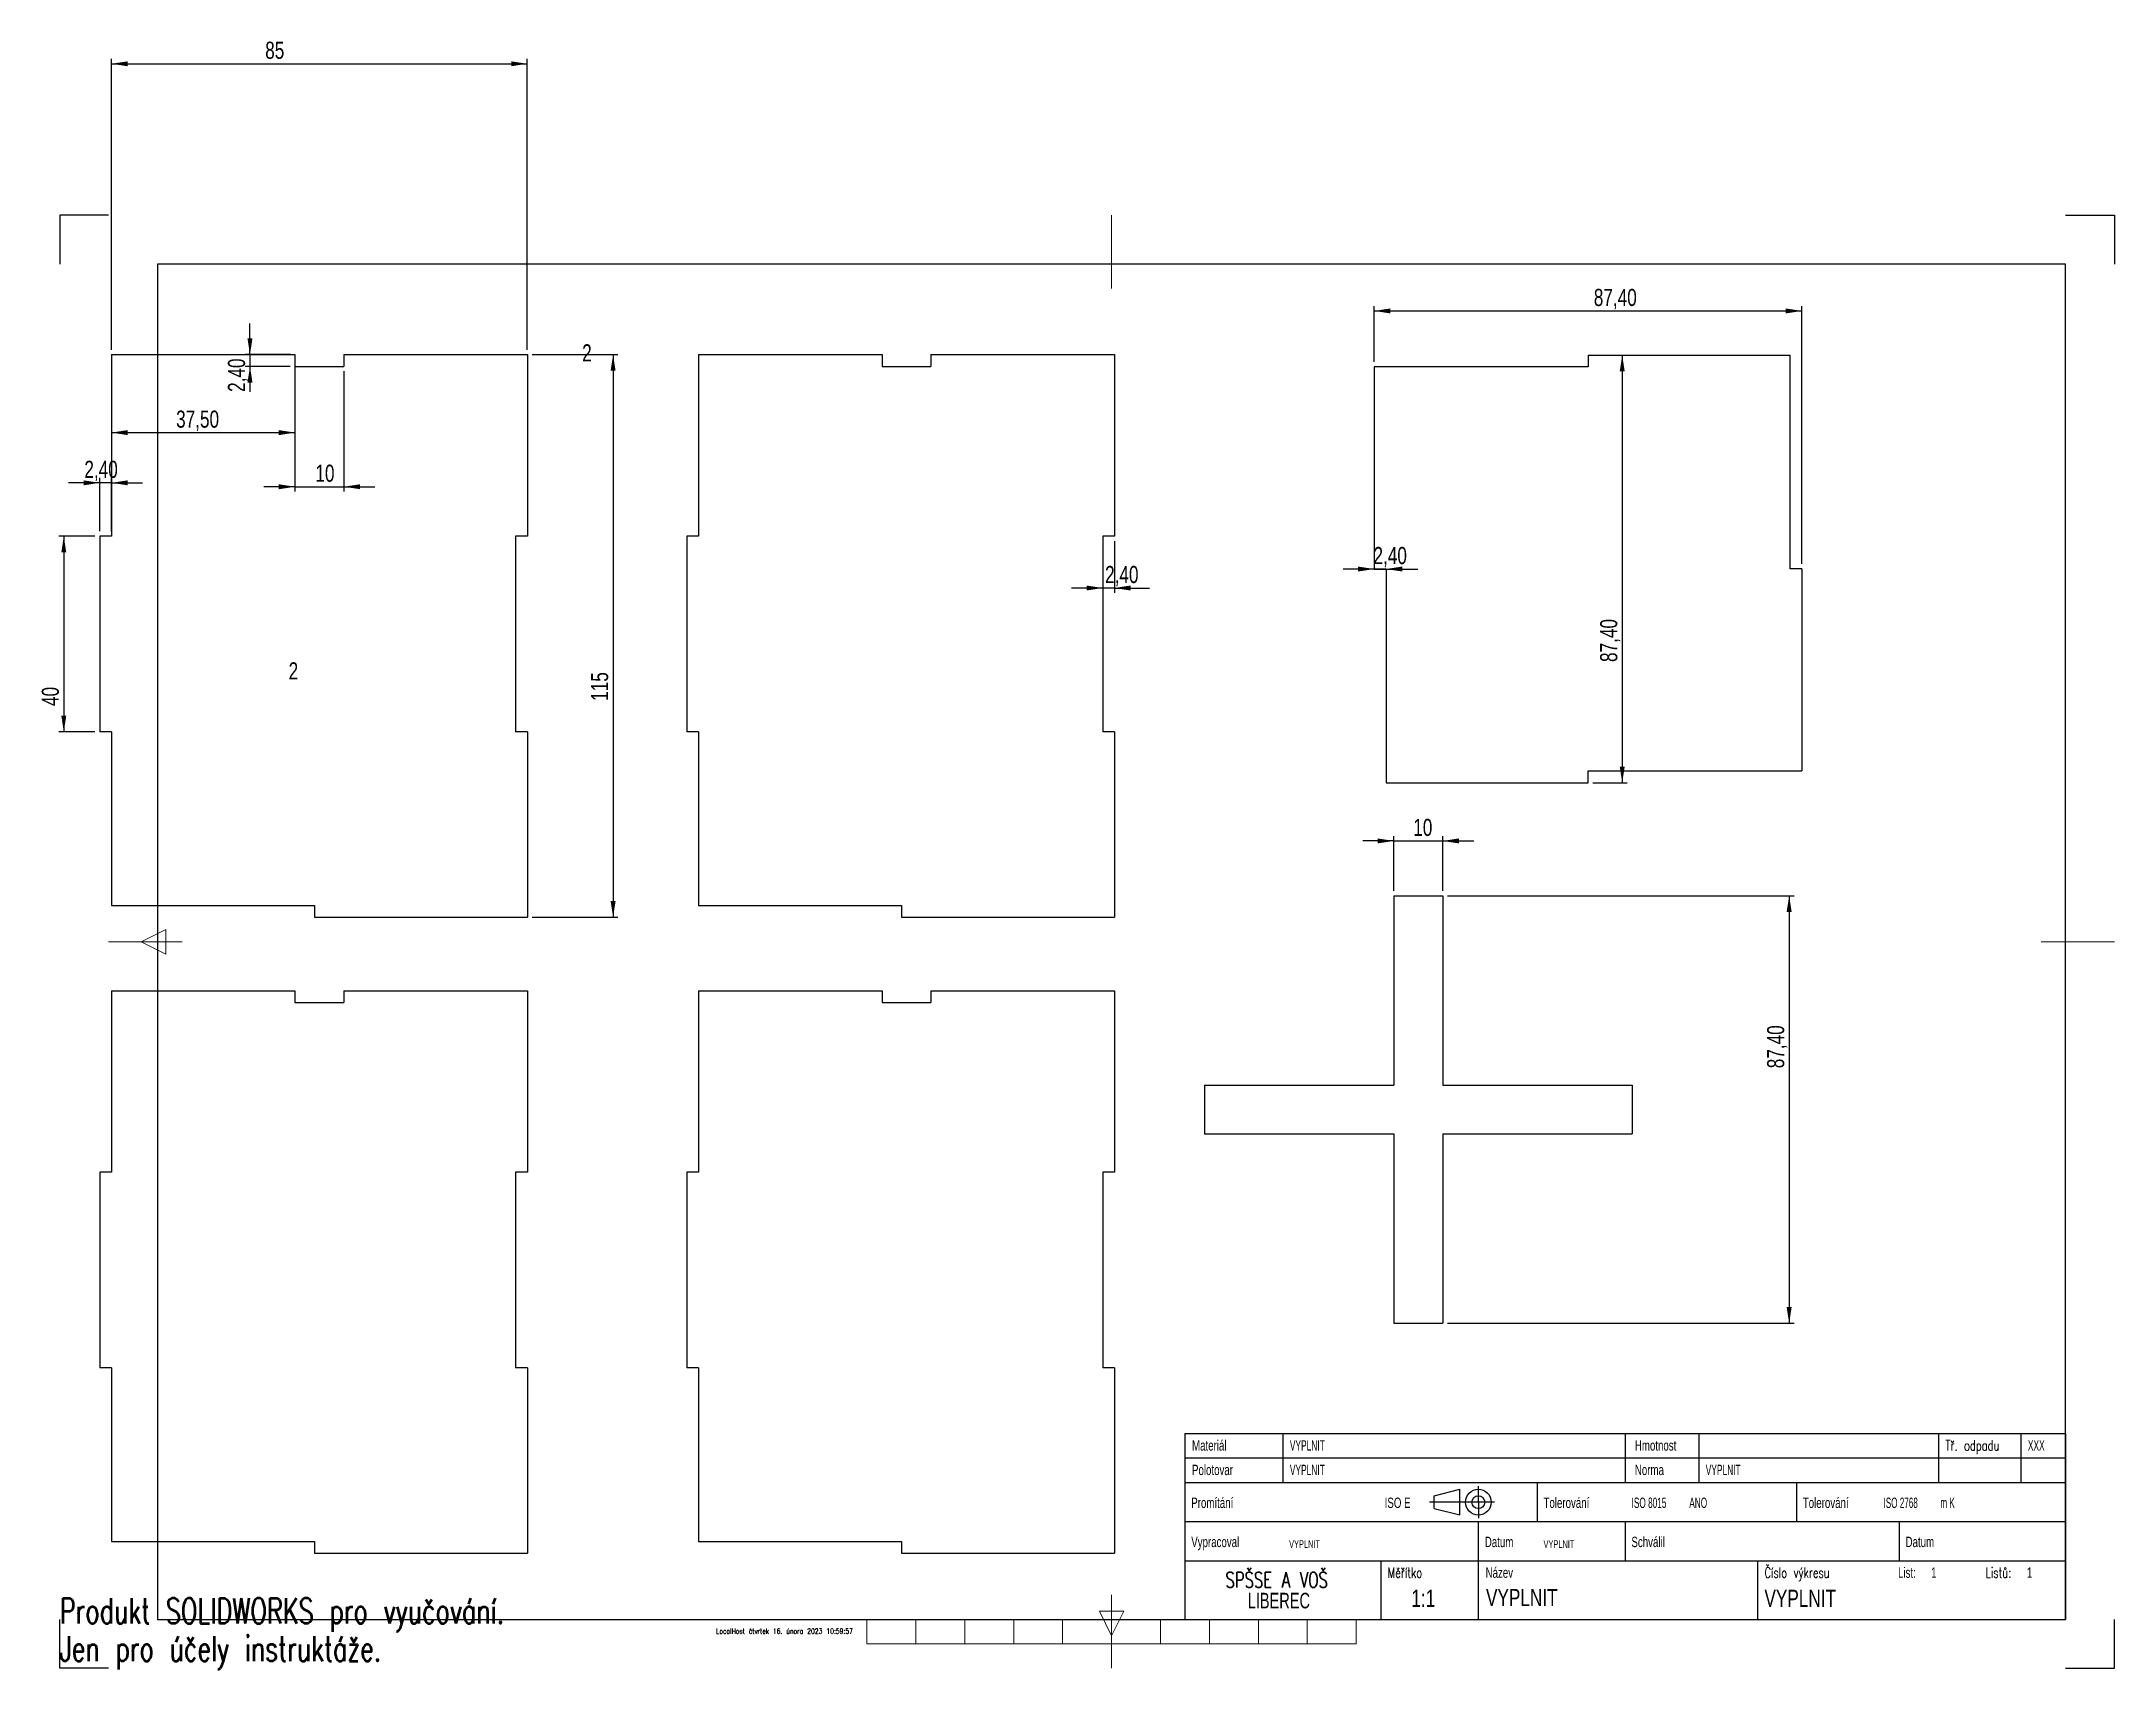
# Paper-space layout 'A3 - Bo' of a CAD drawing. Header units: millimetres. Extents: x -4 to 420, y 0 to 333.
import ezdxf

# ---------------------------------------------------------------- set-up
doc = ezdxf.new("R2010")
doc.units = ezdxf.units.MM
doc.layers.add('1_-_SILNA', color=7, linetype='Continuous', lineweight=25)
doc.layers.add('2_-_SLABA', color=7, linetype='Continuous')
doc.styles.add('SLDTEXTSTYLE10', font='TXT', dxfattribs={"width": 0.7, "bigfont": 'bigfont'})
doc.styles.add('SLDTEXTSTYLE11', font='TXT', dxfattribs={"width": 0.585714})
doc.styles.add('SLDTEXTSTYLE12', font='TXT', dxfattribs={"width": 0.595238})
doc.styles.add('SLDTEXTSTYLE7', font='TXT', dxfattribs={"width": 0.605})
doc.styles.add('SLDTEXTSTYLE8', font='TXT', dxfattribs={"width": 0.7})
doc.styles.add('SLDTEXTSTYLE9', font='TXT', dxfattribs={"width": 0.75})
doc.dimstyles.new('SLDDIMSTYLE0', dxfattribs={"dimtxt": 3.5, "dimasz": 3.302, "dimexe": 0, "dimexo": 0.0625, "dimgap": 0.875, "dimtad": 1, "dimrnd": 1e-09, "dimzin": 12, "dimdsep": 46, "dimtxsty": 'SLDTEXTSTYLE9', "dimsah": 1, "dimcen": 0.09, "dimadec": 0, "dimazin": 3, "dimtfac": 1, "dimtofl": 0, "dimtmove": 0, "dimatfit": 3, "dimfxl": 1, "dimfrac": 2, "dimtolj": 1, "dimtzin": 12, "dimarcsym": 0})
doc.dimstyles.new('SLDDIMSTYLE1', dxfattribs={"dimtxt": 3.5, "dimasz": 3.302, "dimexe": 0, "dimexo": 0.0625, "dimgap": 0.875, "dimtad": 1, "dimrnd": 1e-09, "dimzin": 12, "dimdsep": 46, "dimtxsty": 'SLDTEXTSTYLE9', "dimsah": 1, "dimcen": 0.09, "dimadec": 0, "dimazin": 3, "dimtfac": 1, "dimtmove": 0, "dimatfit": 0, "dimfxl": 1, "dimfrac": 2, "dimtolj": 1, "dimtzin": 12, "dimarcsym": 0})
doc.dimstyles.new('SLDDIMSTYLE2', dxfattribs={"dimtxt": 3.5, "dimasz": 3.302, "dimexe": 0, "dimexo": 0.0625, "dimgap": 0.875, "dimtad": 1, "dimrnd": 1e-09, "dimzin": 12, "dimdsep": 46, "dimtxsty": 'SLDTEXTSTYLE9', "dimblk1": 'NONE', "dimblk2": 'NONE', "dimsah": 1, "dimcen": 0.09, "dimadec": 0, "dimazin": 3, "dimtfac": 1, "dimtmove": 0, "dimatfit": 0, "dimldrblk": 'NONE', "dimfxl": 1, "dimfrac": 2, "dimtolj": 1, "dimtzin": 12, "dimarcsym": 0})

# ---------------------------------------------------------------- blocks, each defined once
blk = doc.blocks.new('Blok47')
at = {"layer": '2_-_SLABA', "color": 7, "linetype": 'Continuous'}
for p, q in [((1.3, 5.28), (6.55, 6.59)), ((1.3, 2.65), (1.3, 5.28)), ((6.55, 1.34), (6.55, 6.59)), ((10.3, 3.96), (10.3, 7.26)), ((13.6, 3.96), (0.32, 3.96)), ((1.3, 2.65), (6.55, 1.34)), ((10.3, 3.96), (10.3, 0.66))]:
    blk.add_line(p, q, dxfattribs=at)
for radius in [2.63, 1.31]:
    blk.add_circle((10.3, 3.96), radius, dxfattribs=at)
blk = doc.blocks.new('_D')
at = {"layer": '1_-_SILNA'}
for p, q in [((10.58, 269.53), (10.58, 328.98)), ((10.58, 327.98), (95.58, 327.98)), ((95.58, 269.53), (95.58, 328.98))]:
    blk.add_line(p, q, dxfattribs=at)
for points in [[(10.58, 327.98), (13.89, 327.47), (13.89, 328.48)], [(95.58, 327.98), (92.28, 328.48), (92.28, 327.47)]]:
    blk.add_solid(points, dxfattribs=at)
at = {"layer": '1_-_SILNA', "insert": (42, 332.49), "char_height": 3.5, "attachment_point": 1, "style": 'SLDTEXTSTYLE9'}
blk.add_mtext('85', dxfattribs=at)
blk = doc.blocks.new('_D_1')
at = {"layer": '1_-_SILNA'}
for p, q in [((38.89, 268.53), (38.89, 274.88)), ((47.08, 268.53), (37.89, 268.53)), ((38.89, 268.53), (38.89, 266.13)), ((47.08, 266.13), (37.89, 266.13)), ((38.89, 266.13), (38.89, 260.91))]:
    blk.add_line(p, q, dxfattribs=at)
for points in [[(38.89, 268.53), (39.4, 271.83), (38.38, 271.83)], [(38.89, 266.13), (38.38, 262.82), (39.4, 262.82)]]:
    blk.add_solid(points, dxfattribs=at)
at = {"layer": '1_-_SILNA', "insert": (34.38, 260.91), "char_height": 3.5, "attachment_point": 1, "rotation": 90, "style": 'SLDTEXTSTYLE9'}
blk.add_mtext('2,40', dxfattribs=at)
blk = doc.blocks.new('_D_2')
at = {"layer": '1_-_SILNA'}
for p, q in [((8.18, 242.33), (1.83, 242.33)), ((8.18, 232.43), (8.18, 243.33)), ((10.58, 242.33), (8.18, 242.33)), ((10.58, 232.43), (10.58, 243.33)), ((10.58, 242.33), (16.93, 242.33))]:
    blk.add_line(p, q, dxfattribs=at)
for points in [[(8.18, 242.33), (4.88, 242.83), (4.88, 241.82)], [(10.58, 242.33), (13.89, 241.82), (13.89, 242.83)]]:
    blk.add_solid(points, dxfattribs=at)
at = {"layer": '1_-_SILNA', "insert": (5.04, 246.84), "char_height": 3.5, "attachment_point": 1, "style": 'SLDTEXTSTYLE9'}
blk.add_mtext('2,40', dxfattribs=at)
blk = doc.blocks.new('_D_3')
at = {"layer": '1_-_SILNA'}
for p, q in [((7.18, 231.43), (-0.17, 231.43)), ((0.83, 231.43), (0.83, 191.43)), ((7.18, 191.43), (-0.17, 191.43))]:
    blk.add_line(p, q, dxfattribs=at)
for points in [[(0.83, 231.43), (0.33, 228.12), (1.34, 228.12)], [(0.83, 191.43), (1.34, 194.73), (0.33, 194.73)]]:
    blk.add_solid(points, dxfattribs=at)
at = {"layer": '1_-_SILNA', "insert": (-3.68, 196.71), "char_height": 3.5, "attachment_point": 1, "rotation": 90, "style": 'SLDTEXTSTYLE9'}
blk.add_mtext('40', dxfattribs=at)
blk = doc.blocks.new('_D_4')
at = {"layer": '1_-_SILNA'}
for p, q in [((96.58, 268.53), (114.11, 268.53)), ((113.11, 268.53), (113.11, 153.53)), ((96.58, 153.53), (114.11, 153.53))]:
    blk.add_line(p, q, dxfattribs=at)
for points in [[(113.11, 268.53), (112.6, 265.22), (113.62, 265.22)], [(113.11, 153.53), (113.62, 156.83), (112.6, 156.83)]]:
    blk.add_solid(points, dxfattribs=at)
at = {"layer": '1_-_SILNA', "insert": (108.6, 197.77), "char_height": 3.5, "attachment_point": 1, "rotation": 90, "style": 'SLDTEXTSTYLE9'}
blk.add_mtext('115', dxfattribs=at)
blk = doc.blocks.new('_D_5')
at = {"color": 7, "linetype": 'Continuous', "lineweight": 18, "insert": (106.79, 270.64), "char_height": 3.5, "attachment_point": 1, "style": 'SLDTEXTSTYLE9'}
blk.add_mtext('2', dxfattribs=at)
blk = doc.blocks.new('_None')
blk = doc.blocks.new('_D_6')
at = {"color": 7, "linetype": 'Continuous', "lineweight": 18, "insert": (46.79, 205.64), "char_height": 3.5, "attachment_point": 1, "style": 'SLDTEXTSTYLE9'}
blk.add_mtext('2', dxfattribs=at)
blk = doc.blocks.new('_D_7')
at = {"layer": '1_-_SILNA'}
for p, q in [((283.68, 157.94), (354.49, 157.94)), ((353.49, 157.94), (353.49, 70.54)), ((283.68, 70.54), (354.49, 70.54))]:
    blk.add_line(p, q, dxfattribs=at)
for points in [[(353.49, 157.94), (352.98, 154.64), (354, 154.64)], [(353.49, 70.54), (354, 73.84), (352.98, 73.84)]]:
    blk.add_solid(points, dxfattribs=at)
at = {"layer": '1_-_SILNA', "insert": (348.98, 122.67), "char_height": 3.5, "attachment_point": 1, "rotation": 90, "style": 'SLDTEXTSTYLE9'}
blk.add_mtext('87,40', dxfattribs=at)
blk = doc.blocks.new('_D_8')
at = {"layer": '1_-_SILNA'}
for p, q in [((48.08, 265.13), (48.08, 240.53)), ((58.08, 265.13), (58.08, 240.53)), ((48.08, 241.53), (41.73, 241.53)), ((48.08, 241.53), (58.08, 241.53)), ((58.08, 241.53), (64.43, 241.53))]:
    blk.add_line(p, q, dxfattribs=at)
for points in [[(48.08, 241.53), (44.78, 242.03), (44.78, 241.02)], [(58.08, 241.53), (61.39, 241.02), (61.39, 242.03)]]:
    blk.add_solid(points, dxfattribs=at)
at = {"layer": '1_-_SILNA', "insert": (52.26, 246.04), "char_height": 3.5, "attachment_point": 1, "style": 'SLDTEXTSTYLE9'}
blk.add_mtext('10', dxfattribs=at)
blk = doc.blocks.new('_D_9')
at = {"layer": '1_-_SILNA'}
for p, q in [((10.58, 267.53), (10.58, 251.59)), ((48.08, 267.53), (48.08, 251.59)), ((10.58, 252.59), (48.08, 252.59))]:
    blk.add_line(p, q, dxfattribs=at)
for points in [[(10.58, 252.59), (13.89, 252.08), (13.89, 253.1)], [(48.08, 252.59), (44.78, 253.1), (44.78, 252.08)]]:
    blk.add_solid(points, dxfattribs=at)
at = {"layer": '1_-_SILNA', "insert": (23.79, 257.1), "char_height": 3.5, "attachment_point": 1, "style": 'SLDTEXTSTYLE9'}
blk.add_mtext('37,50', dxfattribs=at)
blk = doc.blocks.new('_D_10')
at = {"layer": '1_-_SILNA'}
for p, q in [((272.68, 158.94), (272.68, 170.13)), ((282.68, 158.94), (282.68, 170.13)), ((272.68, 169.13), (266.33, 169.13)), ((272.68, 169.13), (282.68, 169.13)), ((282.68, 169.13), (289.03, 169.13))]:
    blk.add_line(p, q, dxfattribs=at)
for points in [[(272.68, 169.13), (269.38, 169.64), (269.38, 168.63)], [(282.68, 169.13), (285.98, 168.63), (285.98, 169.64)]]:
    blk.add_solid(points, dxfattribs=at)
at = {"layer": '1_-_SILNA', "insert": (276.66, 173.65), "char_height": 3.5, "attachment_point": 1, "style": 'SLDTEXTSTYLE9'}
blk.add_mtext('10', dxfattribs=at)
blk = doc.blocks.new('_D_11')
at = {"layer": '1_-_SILNA'}
for p, q in [((213.18, 230.43), (213.18, 219.83)), ((215.58, 230.43), (215.58, 219.83)), ((213.18, 220.83), (206.83, 220.83)), ((215.58, 220.83), (213.18, 220.83)), ((215.58, 220.83), (222.73, 220.83))]:
    blk.add_line(p, q, dxfattribs=at)
for points in [[(213.18, 220.83), (209.88, 221.34), (209.88, 220.32)], [(215.58, 220.83), (218.89, 220.32), (218.89, 221.34)]]:
    blk.add_solid(points, dxfattribs=at)
at = {"layer": '1_-_SILNA', "insert": (213.67, 225.34), "char_height": 3.5, "attachment_point": 1, "style": 'SLDTEXTSTYLE9'}
blk.add_mtext('2,40', dxfattribs=at)
blk = doc.blocks.new('_D_12')
at = {"layer": '1_-_SILNA'}
for p, q in [((319.37, 268.44), (319.37, 181.04)), ((313.39, 181.04), (320.37, 181.04))]:
    blk.add_line(p, q, dxfattribs=at)
for points in [[(319.37, 268.44), (318.87, 265.14), (319.88, 265.14)], [(319.37, 181.04), (319.88, 184.34), (318.87, 184.34)]]:
    blk.add_solid(points, dxfattribs=at)
at = {"layer": '1_-_SILNA', "insert": (314.86, 205.71), "char_height": 3.5, "attachment_point": 1, "rotation": 90, "style": 'SLDTEXTSTYLE9'}
blk.add_mtext('87,40', dxfattribs=at)
blk = doc.blocks.new('_D_13')
at = {"layer": '1_-_SILNA'}
for p, q in [((268.69, 224.71), (262.34, 224.71)), ((268.69, 224.71), (271.09, 224.71)), ((271.09, 224.71), (277.58, 224.71)), ((268.69, 223.74), (268.69, 223.71)), ((271.09, 223.74), (271.09, 223.71))]:
    blk.add_line(p, q, dxfattribs=at)
for points in [[(268.69, 224.71), (265.39, 225.21), (265.39, 224.2)], [(271.09, 224.71), (274.4, 224.2), (274.4, 225.21)]]:
    blk.add_solid(points, dxfattribs=at)
at = {"layer": '1_-_SILNA', "insert": (268.53, 229.22), "char_height": 3.5, "attachment_point": 1, "style": 'SLDTEXTSTYLE9'}
blk.add_mtext('2,40', dxfattribs=at)
blk = doc.blocks.new('_D_14')
at = {"layer": '1_-_SILNA'}
for p, q in [((268.69, 267.04), (268.69, 278.46)), ((268.69, 277.46), (356.09, 277.46)), ((356.09, 225.74), (356.09, 278.46))]:
    blk.add_line(p, q, dxfattribs=at)
for points in [[(268.69, 277.46), (272, 276.95), (272, 277.97)], [(356.09, 277.46), (352.79, 277.97), (352.79, 276.95)]]:
    blk.add_solid(points, dxfattribs=at)
at = {"layer": '1_-_SILNA', "insert": (313.56, 281.97), "char_height": 3.5, "attachment_point": 1, "style": 'SLDTEXTSTYLE9'}
blk.add_mtext('87,40', dxfattribs=at)

psp = doc.layouts.new('A3 - Bo')

# ---------------------------------------------------------------- linework, layer by layer
at = {"color": 7, "linetype": 'Continuous', "lineweight": 18}
for p, q in [((215.002, 297.019), (215.002, 282.019)), ((10, 148.519), (25, 148.519)), ((16.667, 148.519), (21.667, 151.019)), ((21.667, 146.019), (16.667, 148.519)), ((21.667, 151.019), (21.667, 146.019)), ((420, 148.519), (405, 148.519)), ((215, 0.019), (215, 15.019)), ((165, 10.019), (165, 5.019)), ((175, 5.019), (175, 10.019)), ((185, 5.019), (185, 10.019)), ((195, 5.019), (195, 10.019)), ((205, 5.019), (205, 10.019)), ((215, 6.686), (212.5, 11.686)), ((212.5, 11.686), (217.5, 11.686)), ((217.5, 11.686), (215, 6.686)), ((225, 5.019), (225, 10.019)), ((235, 5.019), (235, 10.019)), ((245, 5.019), (245, 10.019)), ((255, 5.019), (255, 10.019)), ((265, 5.019), (265, 10.019)), ((165, 5.019), (265, 5.019))]:
    psp.add_line(p, q, dxfattribs=at)
at = {"color": 7, "linetype": 'Continuous', "lineweight": 25}
for p, q in [((312.395, 268.441), (353.695, 268.441)), ((312.395, 268.441), (312.395, 266.041)), ((353.695, 224.741), (353.695, 268.441)), ((268.695, 266.041), (268.695, 224.741)), ((312.395, 266.041), (268.695, 266.041)), ((268.695, 224.741), (271.095, 224.741)), ((271.095, 224.741), (271.095, 181.041)), ((356.095, 224.741), (353.695, 224.741)), ((356.095, 224.741), (356.095, 183.441)), ((312.395, 181.041), (312.395, 183.441)), ((312.395, 183.441), (356.095, 183.441)), ((271.095, 181.041), (312.395, 181.041))]:
    psp.add_line(p, q, dxfattribs=at)
at = {"layer": '1_-_SILNA', "color": 7, "linetype": 'Continuous'}
for p, q in [((10, 297.019), (0, 297.019)), ((0, 297.019), (0, 287.019)), ((410, 297.019), (420, 297.019)), ((420, 297.019), (420, 287.019)), ((410, 287.019), (20, 287.019)), ((20, 287.019), (20, 10.019)), ((410, 10.019), (410, 287.019)), ((0, 0.019), (0, 10.019)), ((20, 10.019), (410, 10.019)), ((420, 0.019), (420, 10.019)), ((10, 0.019), (0, 0.019)), ((410, 0.019), (420, 0.019))]:
    psp.add_line(p, q, dxfattribs=at)
at = {"layer": '1_-_SILNA'}
for p, q in [((10.584, 268.527), (48.084, 268.527)), ((10.584, 268.527), (10.584, 231.427)), ((48.084, 268.527), (48.084, 266.127)), ((58.084, 268.527), (58.084, 266.127)), ((58.084, 268.527), (95.584, 268.527)), ((95.584, 268.527), (95.584, 231.427)), ((130.584, 268.527), (168.084, 268.527)), ((130.584, 268.527), (130.584, 231.427)), ((168.084, 268.527), (168.084, 266.127)), ((178.084, 268.527), (215.584, 268.527)), ((178.084, 268.527), (178.084, 266.127)), ((215.584, 268.527), (215.584, 231.427)), ((48.084, 266.127), (58.084, 266.127)), ((168.084, 266.127), (178.084, 266.127)), ((10.584, 231.427), (8.184, 231.427)), ((8.184, 231.427), (8.184, 191.427)), ((95.584, 231.427), (93.184, 231.427)), ((93.184, 231.427), (93.184, 191.427)), ((130.584, 231.427), (128.184, 231.427)), ((128.184, 231.427), (128.184, 191.427)), ((213.184, 231.427), (213.184, 191.427)), ((215.584, 231.427), (213.184, 231.427)), ((10.584, 191.427), (8.184, 191.427)), ((10.584, 191.427), (10.584, 155.927)), ((95.584, 191.427), (93.184, 191.427)), ((95.584, 191.427), (95.584, 153.527)), ((130.584, 191.427), (128.184, 191.427)), ((130.584, 191.427), (130.584, 155.927)), ((215.584, 191.427), (213.184, 191.427)), ((215.584, 191.427), (215.584, 153.527)), ((272.681, 157.942), (282.681, 157.942)), ((272.681, 157.942), (272.681, 119.242)), ((282.681, 157.942), (282.681, 119.242)), ((10.584, 155.927), (52.084, 155.927)), ((52.084, 155.927), (52.084, 153.527)), ((52.084, 153.527), (95.584, 153.527)), ((130.584, 155.927), (172.084, 155.927)), ((172.084, 155.927), (172.084, 153.527)), ((172.084, 153.527), (215.584, 153.527)), ((10.584, 138.527), (48.084, 138.527)), ((10.584, 138.527), (10.584, 101.427)), ((48.084, 138.527), (48.084, 136.127)), ((48.084, 136.127), (58.084, 136.127)), ((58.084, 138.527), (95.584, 138.527)), ((58.084, 138.527), (58.084, 136.127)), ((95.584, 138.527), (95.584, 101.427)), ((130.584, 138.527), (168.084, 138.527)), ((130.584, 138.527), (130.584, 101.427)), ((168.084, 138.527), (168.084, 136.127)), ((168.084, 136.127), (178.084, 136.127)), ((178.084, 138.527), (215.584, 138.527)), ((178.084, 138.527), (178.084, 136.127)), ((215.584, 138.527), (215.584, 101.427)), ((233.981, 119.242), (272.681, 119.242)), ((233.981, 119.242), (233.981, 109.242)), ((282.681, 119.242), (321.381, 119.242)), ((321.381, 119.242), (321.381, 109.242)), ((233.981, 109.242), (272.681, 109.242)), ((272.681, 109.242), (272.681, 70.542)), ((282.681, 109.242), (282.681, 70.542)), ((282.681, 109.242), (321.381, 109.242)), ((10.584, 101.427), (8.184, 101.427)), ((8.184, 101.427), (8.184, 61.427)), ((93.184, 101.427), (93.184, 61.427)), ((95.584, 101.427), (93.184, 101.427)), ((130.584, 101.427), (128.184, 101.427)), ((128.184, 101.427), (128.184, 61.427)), ((213.184, 101.427), (213.184, 61.427)), ((215.584, 101.427), (213.184, 101.427)), ((272.681, 70.542), (282.681, 70.542)), ((10.584, 61.427), (8.184, 61.427)), ((10.584, 61.427), (10.584, 25.927)), ((95.584, 61.427), (93.184, 61.427)), ((95.584, 61.427), (95.584, 23.527)), ((130.584, 61.427), (128.184, 61.427)), ((130.584, 61.427), (130.584, 25.927)), ((215.584, 61.427), (213.184, 61.427)), ((215.584, 61.427), (215.584, 23.527)), ((230, 30.019), (410, 30.019)), ((290, 10.019), (290, 30.019)), ((10.584, 25.927), (52.084, 25.927)), ((52.084, 25.927), (52.084, 23.527)), ((130.584, 25.927), (172.084, 25.927)), ((172.084, 25.927), (172.084, 23.527)), ((52.084, 23.527), (95.584, 23.527)), ((172.084, 23.527), (215.584, 23.527)), ((270, 22.019), (270, 10.019)), ((347, 22.019), (347, 10.019))]:
    psp.add_line(p, q, dxfattribs=at)
at = {"layer": '2_-_SLABA'}
for p, q in [((230, 48.019), (230, 10.019)), ((230, 48.019), (410, 48.019)), ((250, 48.019), (250, 38.019)), ((320, 48.019), (320, 38.019)), ((335, 48.019), (335, 38.019)), ((384, 48.019), (384, 38.019)), ((400.85, 48.019), (400.85, 38.019)), ((410, 48.019), (410, 10.019)), ((230, 43.019), (409.935, 43.019)), ((230, 38.019), (410, 38.019)), ((302, 38.019), (302, 30.019)), ((355, 38.019), (355, 30.019)), ((320, 30.019), (319.967, 22.019)), ((376, 30.019), (376, 22.019)), ((230, 22.019), (409.935, 22.019)), ((230, 10.019), (410, 10.019))]:
    psp.add_line(p, q, dxfattribs=at)

# ---------------------------------------------------------------- block references
psp.add_blockref('Blok47', (279.664, 30.019), dxfattribs=at)

# ---------------------------------------------------------------- texts
at = {"color": 7, "linetype": 'Continuous', "char_height": 5.1381, "attachment_point": 1, "style": 'SLDTEXTSTYLE10'}
for s, insert in [('Produkt SOLIDWORKS pro vyučování.', (0, 14.331)), ('Jen pro účely instruktáže.', (0, 6.623))]:
    psp.add_mtext(s, dxfattribs=dict(at, insert=insert))
at = {"layer": '1_-_SILNA', "insert": (336.443, 41.638), "char_height": 2.1167, "attachment_point": 1, "style": 'SLDTEXTSTYLE7'}
psp.add_mtext('VYPLNIT', dxfattribs=at)
at = {"layer": '2_-_SLABA'}
for s, insert, char_height, attachment_point, style in [('Materiál', (231.443, 46.638), 2.1167, 1, 'SLDTEXTSTYLE8'), ('VYPLNIT', (251.443, 46.638), 2.1167, 1, 'SLDTEXTSTYLE7'), ('Hmotnost', (321.955, 46.638), 2.1167, 1, 'SLDTEXTSTYLE8'), ('Tř. odpadu', (385.443, 46.638), 2.1167, 1, 'SLDTEXTSTYLE10'), ('XXX', (402.286, 46.638), 2.1167, 1, 'SLDTEXTSTYLE7'), ('Polotovar', (231.443, 41.638), 2.1167, 1, 'SLDTEXTSTYLE8'), ('VYPLNIT', (251.443, 41.638), 2.1167, 1, 'SLDTEXTSTYLE7'), ('Norma', (321.955, 41.638), 2.1167, 1, 'SLDTEXTSTYLE8'), ('Promítání', (231.286, 34.914), 2.1167, 1, 'SLDTEXTSTYLE8'), ('ISO E', (270.82, 34.914), 2.1167, 1, 'SLDTEXTSTYLE8'), ('Tolerování', (303.286, 34.914), 2.1167, 1, 'SLDTEXTSTYLE8'), ('ISO 8015          ANO', (321.286, 34.914), 2.11667, 1, 'SLDTEXTSTYLE12'), ('Tolerování', (356.286, 34.914), 2.1167, 1, 'SLDTEXTSTYLE8'), ('ISO 2768          m K', (372.789, 34.914), 2.11667, 1, 'SLDTEXTSTYLE11'), ('Vypracoval', (231.286, 26.914), 2.1167, 1, 'SLDTEXTSTYLE8'), ('VYPLNIT', (251.286, 26.201), 1.564, 1, 'SLDTEXTSTYLE7'), ('Datum', (291.286, 26.914), 2.1167, 1, 'SLDTEXTSTYLE8'), ('VYPLNIT', (303.286, 26.201), 1.564, 1, 'SLDTEXTSTYLE7'), ('Schválil', (321.254, 26.914), 2.1167, 1, 'SLDTEXTSTYLE8'), ('Datum', (377.286, 26.914), 2.1167, 1, 'SLDTEXTSTYLE8'), ('Číslo výkresu', (348.443, 20.638), 2.11667, 1, 'SLDTEXTSTYLE10'), ('SPŠSE A VOŠ', (248.747, 19.687), 3.175, 2, 'SLDTEXTSTYLE10'), ('Měřítko', (271.443, 20.638), 2.1167, 1, 'SLDTEXTSTYLE10'), ('Název', (291.443, 20.638), 2.1167, 1, 'SLDTEXTSTYLE8'), ('List:', (375.75, 20.638), 2.1167, 1, 'SLDTEXTSTYLE8'), ('1', (382.511, 20.638), 2.117, 1, 'SLDTEXTSTYLE8'), ('Listů:', (393.626, 20.638), 2.1167, 1, 'SLDTEXTSTYLE10'), ('1', (402.087, 20.638), 2.117, 1, 'SLDTEXTSTYLE8'), ('LIBEREC', (249.196, 15.453), 3.175, 2, 'SLDTEXTSTYLE8'), ('1:1', (276.269, 16.083), 3.5, 1, 'SLDTEXTSTYLE9'), ('VYPLNIT', (291.528, 16.241), 3.5, 1, 'SLDTEXTSTYLE9'), ('VYPLNIT', (348.443, 16.083), 3.5, 1, 'SLDTEXTSTYLE9'), ('LocalHost čtvrtek 16. února 2023 10:59:57', (134.185, 8.148), 1.05833, 1, 'SLDTEXTSTYLE10')]:
    psp.add_mtext(s, dxfattribs=dict(at, insert=insert, char_height=char_height, attachment_point=attachment_point, style=style))

# ---------------------------------------------------------------- dimensions: what is measured, and where the dimension line sits
at = {"color": 7, "linetype": 'Continuous', "lineweight": 18}
for base, p1, p2, picture, middle in [((108.083513852, 266.126857566), (48.083513852, 266.126857566), (168.083513852, 266.126857566), '_D_5', (108.083513852, 266.126857566)), ((48.084, 136.127), (48.084, 266.127), (48.084, 136.127), '_D_6', (48.084, 201.127))]:
    dim = psp.add_linear_dim(base=base, p1=p1, p2=p2, angle=90, dimstyle='SLDDIMSTYLE2', dxfattribs=at)
    dim.commit()
    dim.dimension.update_dxf_attribs({"geometry": picture, "text_midpoint": middle, "dimtype": 160})
at = {"layer": '1_-_SILNA'}
for base, p1, p2, dimstyle, picture, middle in [((95.584, 327.976), (10.584, 268.527), (95.584, 268.527), 'SLDDIMSTYLE0', '_D', (44.584, 327.976)), ((356.095, 277.458), (268.695, 266.041), (356.095, 224.741), 'SLDDIMSTYLE0', '_D_14', (319.375, 277.458)), ((48.084, 252.592), (10.584, 268.527), (48.084, 268.527), 'SLDDIMSTYLE0', '_D_9', (29.604, 252.592)), ((58.084, 241.527), (48.084, 266.127), (58.084, 266.127), 'SLDDIMSTYLE1', '_D_8', (54.844, 241.527)), ((8.184, 242.327), (10.584, 231.427), (8.184, 231.427), 'SLDDIMSTYLE1', '_D_2', (9.561, 242.327)), ((213.184, 220.83), (215.584, 231.427), (213.184, 231.427), 'SLDDIMSTYLE1', '_D_11', (218.201, 220.83)), ((271.095, 224.705), (268.695, 224.741), (271.095, 224.741), 'SLDDIMSTYLE1', '_D_13', (273.051, 224.705)), ((282.681, 169.133), (272.681, 157.942), (282.681, 157.942), 'SLDDIMSTYLE1', '_D_10', (279.241, 169.133))]:
    dim = psp.add_linear_dim(base=base, p1=p1, p2=p2, dimstyle=dimstyle, dxfattribs=at)
    dim.commit()
    dim.dimension.update_dxf_attribs({"geometry": picture, "text_midpoint": middle, "dimtype": 160})
for base, p1, p2, dimstyle, picture, middle in [((38.889, 266.127), (48.084, 268.527), (48.084, 266.127), 'SLDDIMSTYLE1', '_D_1', (38.889, 265.44)), ((113.11, 153.527), (95.584, 268.527), (95.584, 153.527), 'SLDDIMSTYLE0', '_D_4', (113.11, 201.653)), ((319.375, 181.041), (312.395, 268.441), (312.395, 181.041), 'SLDDIMSTYLE0', '_D_12', (319.375, 211.533)), ((0.833, 191.427), (8.184, 231.427), (8.184, 191.427), 'SLDDIMSTYLE0', '_D_3', (0.833, 199.298)), ((353.491, 70.542), (282.681, 157.942), (282.681, 70.542), 'SLDDIMSTYLE0', '_D_7', (353.491, 128.489))]:
    dim = psp.add_linear_dim(base=base, p1=p1, p2=p2, angle=90, dimstyle=dimstyle, dxfattribs=at)
    dim.commit()
    dim.dimension.update_dxf_attribs({"geometry": picture, "text_midpoint": middle, "dimtype": 160})

doc.saveas('drawing.dxf')
